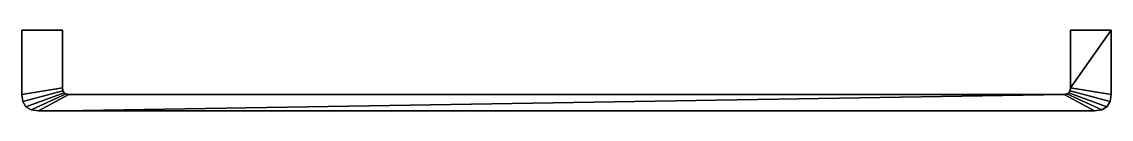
# Model space of a CAD drawing. Extents: x -168 to 167, y -25 to 0.
import ezdxf

# ---------------------------------------------------------------- set-up
doc = ezdxf.new("R2010")
doc.units = 0
doc.layers.add('METAL', color=196, linetype='CONTINUOUS')

msp = doc.modelspace()

# ---------------------------------------------------------------- meshes
at = {"layer": 'METAL'}
mesh = msp.add_polyface(dxfattribs=at)
corners = [(167.39, 0, 5.14), (167.39, -19.86, -5), (167.06, -22.1, 5.09), (167.06, -22.1, -4.95), (166.09, -23.71, 4.95), (166.09, -23.71, -4.81), (164.48, -24.67, 4.72), (164.48, -24.67, -4.58), (162.21, -25, -4.25), (154.9, 0, 3.33), (154.9, -25, 3.33), (154.9, -17.86, 3.33), (154.9, 0, -3.2), (154.77, -18.73, 3.33), (154.4, -19.36, 3.33), (153.77, -19.73, 3.33), (152.9, -19.86, 3.33), (-153.88, -19.73, 3.33), (-153.88, -19.73, -3.2), (-154.51, -19.36, 3.33), (-154.51, -19.36, -3.2), (-154.88, -18.73, 3.33), (-154.88, -18.73, -3.2), (-155.01, 0, 3.33), (-155.01, -17.86, -3.2), (-155.01, 0, -3.2), (-162.33, -25, -4.25), (-164.59, -24.67, -4.58), (-166.21, -23.71, -4.81), (-167.18, -22.1, -4.95), (-167.5, 0, 5.14), (-167.5, 0, -5), (-167.5, -19.86, -5), (-167.5, -19.86, -5), (-167.5, 0, -5), (-167.5, 0, -5), (-167.5, -19.86, 5.14), (-167.5, -19.86, 5.14), (-167.5, 0, 5.14), (-167.5, 0, 5.14), (-167.18, -22.1, -4.95), (-167.18, -22.1, 5.09), (-167.18, -22.1, 5.09), (-166.21, -23.71, -4.81), (-166.21, -23.71, 4.95), (-166.21, -23.71, 4.95), (-164.59, -24.67, -4.58), (-164.59, -24.67, 4.72), (-164.59, -24.67, 4.72), (-162.33, -25, -4.25), (-162.33, -25, 4.39), (-162.33, -25, 4.39), (-155.01, 0, -3.2), (-155.01, 0, -3.2), (-155.01, -17.86, -3.2), (-155.01, -25, -3.2), (-155.01, -25, -3.2), (-155.01, -17.86, 3.33), (-155.01, -17.86, 3.33), (-155.01, -25, 3.33), (-155.01, -25, 3.33), (-155.01, 0, 3.33), (-155.01, 0, 3.33), (-154.88, -18.73, -3.2), (-154.88, -18.73, 3.33), (-154.51, -19.36, -3.2), (-154.51, -19.36, 3.33), (-153.88, -19.73, -3.2), (-153.88, -19.73, 3.33), (-153.01, -19.86, -3.2), (-153.01, -19.86, -3.2), (-153.01, -19.86, 3.33), (-153.01, -19.86, 3.33), (152.9, -19.86, -3.2), (152.9, -19.86, -3.2), (152.9, -19.86, 3.33), (153.77, -19.73, -3.2), (153.77, -19.73, -3.2), (153.77, -19.73, 3.33), (154.4, -19.36, -3.2), (154.4, -19.36, -3.2), (154.4, -19.36, 3.33), (154.77, -18.73, -3.2), (154.77, -18.73, -3.2), (154.77, -18.73, 3.33), (154.9, 0, -3.2), (154.9, 0, -3.2), (154.9, -17.86, -3.2), (154.9, -17.86, -3.2), (154.9, -25, -3.2), (154.9, -25, -3.2), (154.9, -17.86, 3.33), (154.9, -25, 3.33), (154.9, 0, 3.33), (154.9, 0, 3.33), (162.21, -25, -4.25), (162.21, -25, 4.39), (162.21, -25, 4.39), (164.48, -24.67, -4.58), (164.48, -24.67, 4.72), (166.09, -23.71, -4.81), (166.09, -23.71, 4.95), (167.06, -22.1, -4.95), (167.06, -22.1, 5.09), (167.39, -19.86, -5), (167.39, 0, -5), (167.39, 0, -5), (167.39, 0, -5), (167.39, -19.86, 5.14), (167.39, -19.86, 5.14), (167.39, 0, 5.14), (167.39, 0, 5.14)]
mesh.append_faces([[corners[k] for k in face] for face in [(105, 85, 94, 111), (95, 96, 92, 90), (107, 1, 88, 88), (107, 88, 86, 86), (9, 12, 87, 91), (106, 110, 108, 104), (98, 99, 96, 95), (100, 101, 99, 98), (102, 103, 101, 100), (104, 108, 103, 102), (76, 73, 75, 78), (79, 76, 78, 81), (82, 79, 81, 84), (87, 82, 84, 91), (0, 93, 11, 109), (97, 6, 15, 16), (1, 3, 83, 88), (5, 80, 83, 3), (7, 77, 80, 5), (8, 74, 77, 7), (6, 4, 14, 15), (4, 2, 13, 14), (109, 11, 13, 2), (55, 26, 70, 74), (89, 55, 74, 8), (34, 39, 62, 52), (49, 56, 59, 50), (35, 25, 24, 32), (61, 57, 54, 53), (31, 33, 37, 30), (56, 90, 92, 59), (46, 49, 50, 47), (43, 46, 47, 44), (40, 43, 44, 41), (33, 40, 41, 37), (67, 68, 71, 69), (65, 66, 68, 67), (63, 64, 66, 65), (54, 57, 64, 63), (58, 23, 38, 36), (51, 72, 17, 48), (32, 24, 22, 29), (28, 29, 22, 20), (27, 28, 20, 18), (26, 27, 18, 70), (48, 17, 19, 45), (45, 19, 21, 42), (36, 42, 21, 58), (10, 97, 16, 60), (72, 51, 60, 16), (73, 69, 71, 75)]])

doc.saveas('drawing.dxf')
